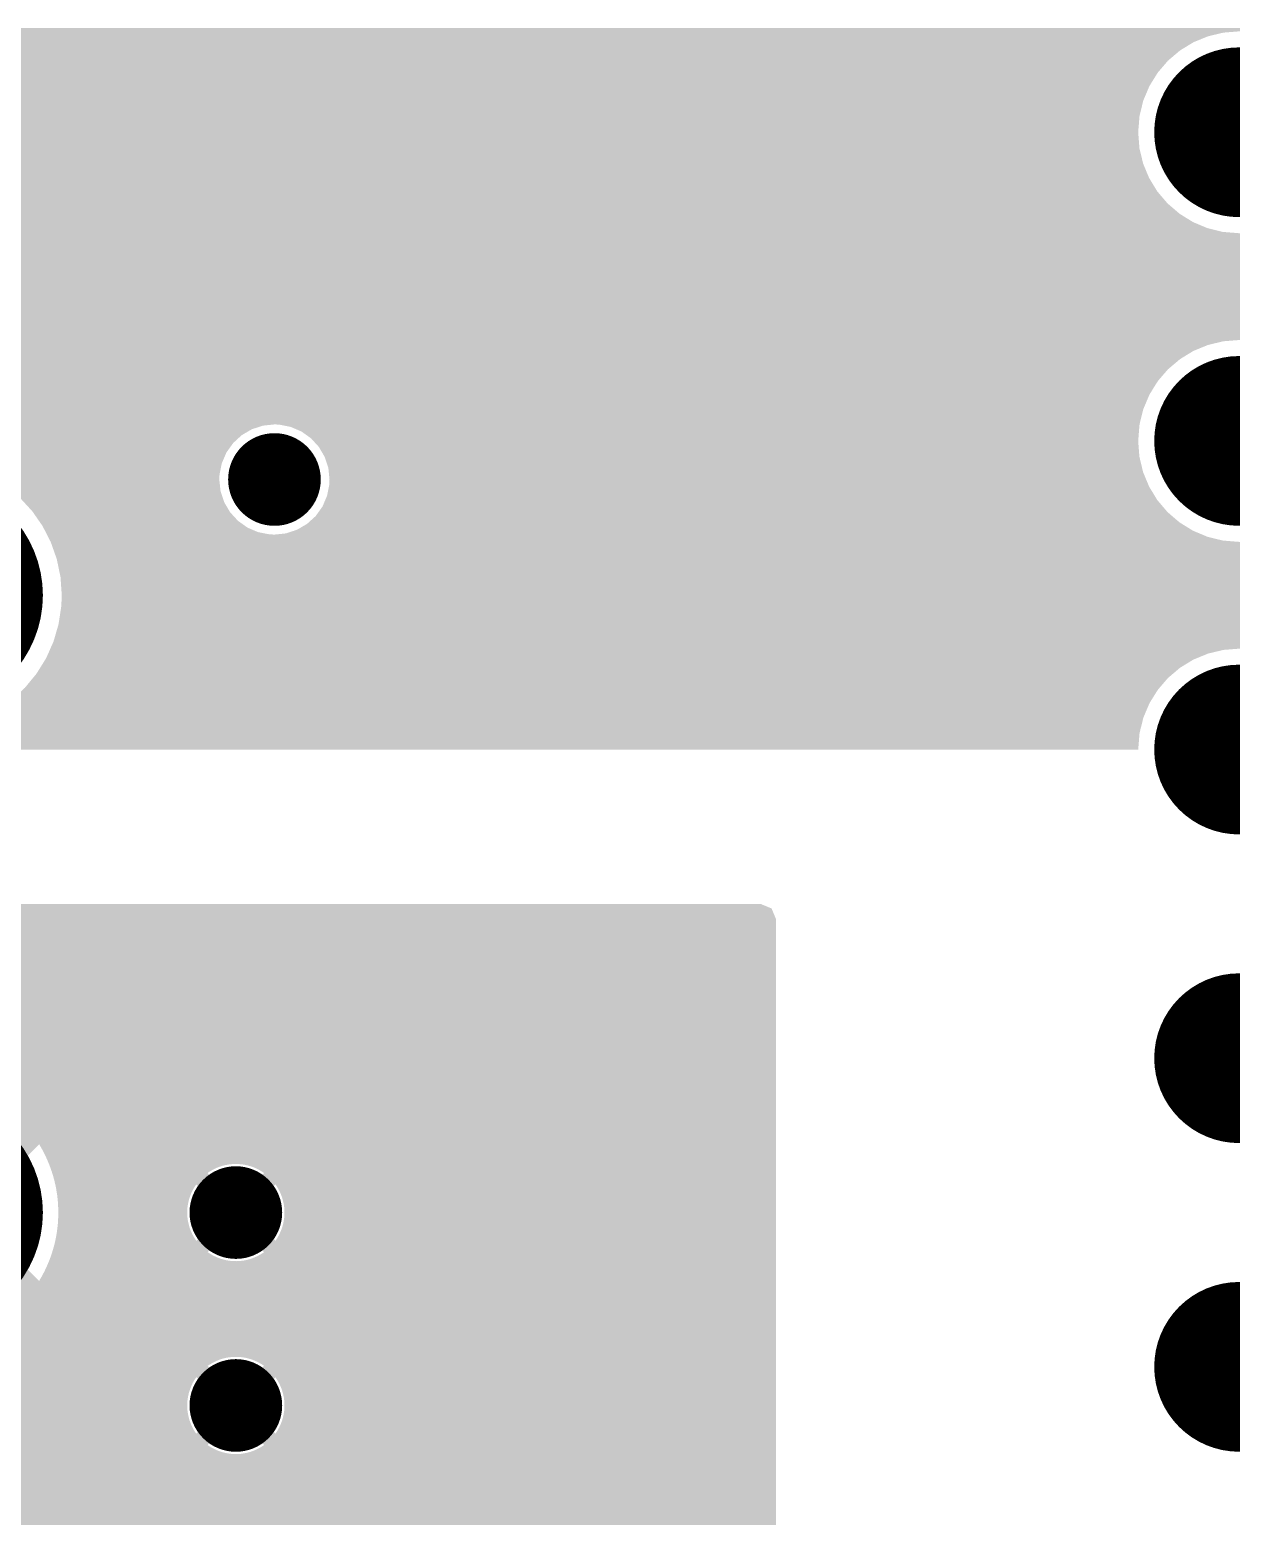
# Model space of a CAD drawing. Extents: x 295 to 953, y 10 to 290.
# Drawn here: x 830.74 to 847.05, y 201.1 to 221.28 of the extents above; entities that cross this region are included whole.
import ezdxf

# ---------------------------------------------------------------- set-up
doc = ezdxf.new("R2010")
doc.units = 0
doc.header["$LTSCALE"] = 5
doc.header["$MEASUREMENT"] = 0
doc.layers.get('0').update_dxf_attribs({"linetype": 'CONTINUOUS', "lineweight": 25})

msp = doc.modelspace()

# ---------------------------------------------------------------- linework, layer by layer
for points, const_width in [([(846.581, 219.892, 1), (847.733, 219.892, 1)], 1.153), ([(846.581, 215.701, 1), (847.733, 215.701, 1)], 1.153), ([(833.746, 215.177, 1), (834.375, 215.177, 1)], 0.629), ([(828.56, 213.605, 1), (830.131, 213.605, 1)], 1.572), ([(846.581, 211.51, 1), (847.733, 211.51, 1)], 1.153), ([(846.581, 207.319, 1), (847.733, 207.319, 1)], 1.153), ([(828.56, 205.223, 1), (830.131, 205.223, 1)], 1.572), ([(833.222, 205.223, 1), (833.851, 205.223, 1)], 0.629), ([(846.581, 203.128, 1), (847.733, 203.128, 1)], 1.153), ([(833.222, 202.604, 1), (833.851, 202.604, 1)], 0.629)]:
    msp.add_lwpolyline(points, format="xyb", close=True, dxfattribs=dict(const_width=const_width))
for points in [[(825.1, 221.262), (825.088, 221.306), (866.381, 221.262), (866.381, 221.306)], [(825.105, 221.245), (825.1, 221.262), (846.944, 221.245), (847.157, 221.262)], [(825.119, 221.195), (825.105, 221.245), (846.735, 221.195), (846.944, 221.245)], [(825.138, 221.126), (825.119, 221.195), (846.566, 221.126), (846.735, 221.195)], [(825.139, 221.114), (825.138, 221.126), (846.537, 221.114), (846.566, 221.126)], [(825.149, 221.002), (825.139, 221.114), (846.354, 221.002), (846.537, 221.114)], [(825.154, 220.939), (825.149, 221.002), (846.28, 220.939), (846.354, 221.002)], [(825.154, 220.864), (825.154, 220.939), (846.191, 220.864), (846.28, 220.939)], [(825.154, 220.701), (825.154, 220.864), (846.052, 220.701), (846.191, 220.864)], [(825.154, 220.519), (825.154, 220.701), (845.939, 220.519), (846.052, 220.701)], [(825.154, 220.322), (825.154, 220.519), (845.856, 220.322), (845.939, 220.519)], [(825.154, 220.114), (825.154, 220.322), (845.805, 220.114), (845.856, 220.322)], [(825.154, 220.042), (825.154, 220.114), (845.799, 220.042), (845.805, 220.114)], [(827.397, 220.037), (827.25, 220.042), (845.799, 220.037), (845.799, 220.042)], [(827.642, 220), (827.397, 220.037), (845.796, 220), (845.799, 220.037)], [(827.879, 219.931), (827.642, 220), (845.79, 219.931), (845.796, 220)], [(827.967, 219.892), (827.879, 219.931), (845.787, 219.892), (845.79, 219.931)], [(828.105, 219.83), (827.967, 219.892), (845.792, 219.83), (845.787, 219.892)], [(828.315, 219.7), (828.105, 219.83), (845.802, 219.7), (845.792, 219.83)], [(828.342, 219.678), (828.315, 219.7), (845.803, 219.678), (845.802, 219.7)], [(828.506, 219.542), (828.342, 219.678), (845.836, 219.542), (845.803, 219.678)], [(828.573, 219.47), (828.506, 219.542), (845.853, 219.47), (845.836, 219.542)], [(828.674, 219.36), (828.573, 219.47), (845.898, 219.36), (845.853, 219.47)], [(828.736, 219.272), (828.674, 219.36), (845.935, 219.272), (845.898, 219.36)], [(828.815, 219.158), (828.736, 219.272), (846.004, 219.158), (845.935, 219.272)], [(828.851, 219.089), (828.815, 219.158), (846.046, 219.089), (846.004, 219.158)], [(828.928, 218.938), (828.851, 219.089), (846.175, 218.938), (846.046, 219.089)], [(828.933, 218.926), (828.928, 218.938), (846.185, 218.926), (846.175, 218.938)], [(828.982, 218.786), (828.933, 218.926), (846.348, 218.786), (846.185, 218.926)], [(829.011, 218.704), (828.982, 218.786), (846.48, 218.704), (846.348, 218.786)], [(829.017, 218.673), (829.011, 218.704), (846.53, 218.673), (846.48, 218.704)], [(829.034, 218.59), (829.017, 218.673), (846.727, 218.59), (846.53, 218.673)], [(829.045, 218.539), (829.034, 218.59), (846.935, 218.539), (846.727, 218.59)], [(829.048, 218.521), (829.045, 218.539), (847.157, 218.521), (846.935, 218.539)], [(829.06, 218.462), (829.048, 218.521), (866.381, 218.462), (866.381, 218.521)], [(829.077, 218.215), (829.06, 218.462), (866.381, 218.215), (866.381, 218.462)], [(829.071, 218.068), (829.077, 218.215), (866.381, 218.068), (866.381, 218.215)], [(829.035, 217.824), (829.071, 218.068), (866.381, 217.824), (866.381, 218.068)], [(828.966, 217.586), (829.035, 217.824), (866.381, 217.586), (866.381, 217.824)], [(828.865, 217.36), (828.966, 217.586), (866.381, 217.36), (866.381, 217.586)], [(828.735, 217.15), (828.865, 217.36), (866.381, 217.15), (866.381, 217.36)], [(828.577, 216.959), (828.615, 217.004), (846.625, 216.959), (846.735, 217.004)], [(828.615, 217.004), (828.656, 217.054), (846.735, 217.004), (846.944, 217.054)], [(828.656, 217.054), (828.669, 217.071), (846.944, 217.054), (847.157, 217.071)], [(828.669, 217.071), (828.735, 217.15), (866.381, 217.071), (866.381, 217.15)], [(828.225, 216.673), (828.395, 216.791), (846.191, 216.673), (846.331, 216.791)], [(828.395, 216.791), (828.417, 216.811), (846.331, 216.791), (846.354, 216.811)], [(828.417, 216.811), (828.538, 216.923), (846.354, 216.811), (846.537, 216.923)], [(828.538, 216.923), (828.577, 216.959), (846.537, 216.923), (846.625, 216.959)], [(827.972, 216.537), (828.192, 216.65), (846.074, 216.537), (846.171, 216.65)], [(828.192, 216.65), (828.225, 216.673), (846.171, 216.65), (846.191, 216.673)], [(825.154, 216.328), (825.154, 216.388), (845.939, 216.328), (845.976, 216.388)], [(827.25, 216.388), (827.497, 216.405), (845.976, 216.388), (845.986, 216.405)], [(827.497, 216.405), (827.739, 216.455), (845.986, 216.405), (846.017, 216.455)], [(827.739, 216.455), (827.897, 216.51), (846.017, 216.455), (846.052, 216.51)], [(827.897, 216.51), (827.972, 216.537), (846.052, 216.51), (846.074, 216.537)], [(825.154, 216.131), (825.154, 216.328), (845.856, 216.131), (845.939, 216.328)], [(825.154, 215.925), (825.154, 216.131), (845.805, 215.925), (845.856, 216.131)], [(825.154, 215.908), (825.154, 215.925), (833.903, 215.908), (834.06, 215.925)], [(825.154, 215.859), (825.154, 215.908), (833.753, 215.859), (833.903, 215.908)], [(825.154, 215.779), (825.154, 215.859), (833.616, 215.779), (833.753, 215.859)], [(825.154, 215.672), (825.154, 215.779), (833.5, 215.672), (833.616, 215.779)], [(834.11, 215.923), (834.06, 215.925), (845.805, 215.923), (845.805, 215.925)], [(834.126, 215.922), (834.11, 215.923), (845.805, 215.922), (845.805, 215.923)], [(834.281, 215.891), (834.126, 215.922), (845.802, 215.891), (845.805, 215.922)], [(834.427, 215.829), (834.281, 215.891), (845.797, 215.829), (845.802, 215.891)], [(834.556, 215.737), (834.427, 215.829), (845.79, 215.737), (845.797, 215.829)], [(825.154, 215.543), (825.154, 215.672), (833.408, 215.543), (833.5, 215.672)], [(834.589, 215.701), (834.556, 215.737), (845.787, 215.701), (845.79, 215.737)], [(834.662, 215.621), (834.589, 215.701), (845.793, 215.621), (845.787, 215.701)], [(834.741, 215.487), (834.662, 215.621), (845.803, 215.487), (845.793, 215.621)], [(825.154, 215.432), (825.154, 215.543), (833.361, 215.432), (833.408, 215.543)], [(829.492, 215.426), (829.345, 215.432), (833.358, 215.426), (833.361, 215.432)], [(829.684, 215.398), (829.492, 215.426), (833.346, 215.398), (833.358, 215.426)], [(829.737, 215.39), (829.684, 215.398), (833.344, 215.39), (833.346, 215.398)], [(829.975, 215.321), (829.737, 215.39), (833.33, 215.321), (833.344, 215.39)], [(834.742, 215.484), (834.741, 215.487), (845.804, 215.484), (845.803, 215.487)], [(834.792, 215.334), (834.742, 215.484), (845.84, 215.334), (845.804, 215.484)], [(830.15, 215.243), (829.975, 215.321), (833.315, 215.243), (833.33, 215.321)], [(830.2, 215.22), (830.15, 215.243), (833.314, 215.22), (833.315, 215.243)], [(830.27, 215.177), (830.2, 215.22), (833.312, 215.177), (833.314, 215.22)], [(830.411, 215.09), (830.27, 215.177), (833.321, 215.09), (833.312, 215.177)], [(834.798, 215.279), (834.792, 215.334), (845.853, 215.279), (845.84, 215.334)], [(834.808, 215.177), (834.798, 215.279), (845.895, 215.177), (845.853, 215.279)], [(834.806, 215.111), (834.808, 215.177), (845.923, 215.111), (845.895, 215.177)], [(830.496, 215.019), (830.411, 215.09), (833.329, 215.019), (833.321, 215.09)], [(830.602, 214.932), (830.496, 215.019), (833.358, 214.932), (833.329, 215.019)], [(834.775, 214.956), (834.8, 215.081), (846.011, 214.956), (845.935, 215.081)], [(834.8, 215.081), (834.806, 215.111), (845.935, 215.081), (845.923, 215.111)], [(830.66, 214.869), (830.602, 214.932), (833.378, 214.869), (833.358, 214.932)], [(830.769, 214.75), (830.66, 214.869), (833.448, 214.75), (833.378, 214.869)], [(834.659, 214.735), (834.713, 214.81), (846.185, 214.735), (846.121, 214.81)], [(834.713, 214.81), (834.75, 214.898), (846.121, 214.81), (846.046, 214.898)], [(834.75, 214.898), (834.775, 214.956), (846.046, 214.898), (846.011, 214.956)], [(830.782, 214.733), (830.769, 214.75), (833.458, 214.733), (833.448, 214.75)], [(830.863, 214.616), (830.782, 214.733), (833.565, 214.616), (833.458, 214.733)], [(830.911, 214.548), (830.863, 214.616), (833.661, 214.548), (833.565, 214.616)], [(834.368, 214.495), (834.504, 214.575), (846.509, 214.495), (846.38, 214.575)], [(834.504, 214.575), (834.526, 214.595), (846.38, 214.575), (846.348, 214.595)], [(834.526, 214.595), (834.621, 214.681), (846.348, 214.595), (846.247, 214.681)], [(834.621, 214.681), (834.659, 214.735), (846.247, 214.681), (846.185, 214.735)], [(830.923, 214.524), (830.911, 214.548), (833.694, 214.524), (833.661, 214.548)], [(830.955, 214.462), (830.923, 214.524), (833.839, 214.462), (833.694, 214.524)], [(830.97, 214.432), (830.955, 214.462), (833.994, 214.432), (833.839, 214.462)], [(830.972, 214.429), (830.97, 214.432), (834.06, 214.429), (833.994, 214.432)], [(830.987, 214.399), (830.972, 214.429), (846.727, 214.399), (846.657, 214.429)], [(831.013, 214.348), (830.987, 214.399), (846.935, 214.348), (846.727, 214.399)], [(834.06, 214.429), (834.218, 214.445), (846.657, 214.429), (846.618, 214.445)], [(834.218, 214.445), (834.33, 214.482), (846.618, 214.445), (846.53, 214.482)], [(834.33, 214.482), (834.368, 214.495), (846.53, 214.482), (846.509, 214.495)], [(831.023, 214.33), (831.013, 214.348), (847.157, 214.33), (846.935, 214.348)], [(831.024, 214.327), (831.023, 214.33), (866.381, 214.327), (866.381, 214.33)], [(831.106, 214.094), (831.024, 214.327), (866.381, 214.094), (866.381, 214.327)], [(831.156, 213.852), (831.106, 214.094), (866.381, 213.852), (866.381, 214.094)], [(831.173, 213.605), (831.156, 213.852), (866.381, 213.605), (866.381, 213.852)], [(831.167, 213.458), (831.173, 213.605), (866.381, 213.458), (866.381, 213.605)], [(831.13, 213.214), (831.167, 213.458), (866.381, 213.214), (866.381, 213.458)], [(831.061, 212.976), (831.13, 213.214), (866.381, 212.976), (866.381, 213.214)], [(831.018, 212.88), (831.061, 212.976), (866.381, 212.88), (866.381, 212.976)], [(830.96, 212.75), (830.989, 212.813), (846.582, 212.75), (846.735, 212.813)], [(830.989, 212.813), (831.011, 212.863), (846.735, 212.813), (846.944, 212.863)], [(831.011, 212.863), (831.018, 212.88), (846.944, 212.863), (847.157, 212.88)], [(830.83, 212.54), (830.88, 212.62), (846.26, 212.54), (846.354, 212.62)], [(830.88, 212.62), (830.949, 212.732), (846.354, 212.62), (846.537, 212.732)], [(830.949, 212.732), (830.96, 212.75), (846.537, 212.732), (846.582, 212.75)], [(830.64, 212.319), (830.673, 212.349), (846.052, 212.319), (846.077, 212.349)], [(830.673, 212.349), (830.782, 212.482), (846.077, 212.349), (846.191, 212.482)], [(830.782, 212.482), (830.83, 212.54), (846.191, 212.482), (846.26, 212.54)], [(830.428, 212.137), (830.491, 212.181), (845.939, 212.137), (845.966, 212.181)], [(830.491, 212.181), (830.64, 212.319), (845.966, 212.181), (846.052, 212.319)], [(830.093, 211.94), (830.288, 212.04), (845.856, 211.94), (845.898, 212.04)], [(830.288, 212.04), (830.428, 212.137), (845.898, 212.04), (845.939, 212.137)], [(825.154, 211.732), (825.154, 211.778), (845.805, 211.732), (845.816, 211.778)], [(829.345, 211.778), (829.592, 211.795), (845.816, 211.778), (845.82, 211.795)], [(829.592, 211.795), (829.835, 211.844), (845.82, 211.795), (845.833, 211.844)], [(829.835, 211.844), (830.068, 211.927), (845.833, 211.844), (845.853, 211.927)], [(830.068, 211.927), (830.093, 211.94), (845.853, 211.927), (845.856, 211.94)], [(825.154, 211.72), (825.154, 211.732), (845.804, 211.72), (845.805, 211.732)], [(825.217, 211.57), (825.154, 211.72), (845.792, 211.57), (845.804, 211.72)], [(825.362, 211.51), (825.217, 211.57), (845.787, 211.51), (845.792, 211.57)], [(825.363, 211.51), (825.362, 211.51), (845.786, 211.51), (845.787, 211.51)], [(825.156, 209.205), (825.217, 209.351), (840.871, 209.205), (840.81, 209.351)], [(825.217, 209.352), (825.366, 209.414), (840.81, 209.352), (840.661, 209.414)], [(825.217, 209.351), (825.217, 209.352), (840.81, 209.351), (840.81, 209.352)], [(825.366, 209.414), (825.366, 209.414), (840.661, 209.414), (840.66, 209.414)], [(825.154, 209.203), (825.156, 209.205), (840.871, 209.203), (840.871, 209.205)], [(825.154, 207.004), (825.154, 209.203), (840.871, 207.004), (840.871, 209.203)], [(829.471, 207), (829.394, 207.004), (840.871, 207), (840.871, 207.004)], [(829.548, 206.993), (829.471, 207), (840.871, 206.993), (840.871, 207)], [(829.625, 206.982), (829.548, 206.993), (840.871, 206.982), (840.871, 206.993)], [(829.701, 206.968), (829.625, 206.982), (840.871, 206.968), (840.871, 206.982)], [(829.776, 206.951), (829.701, 206.968), (840.871, 206.951), (840.871, 206.968)], [(829.851, 206.931), (829.776, 206.951), (840.871, 206.931), (840.871, 206.951)], [(829.924, 206.908), (829.851, 206.931), (840.871, 206.908), (840.871, 206.931)], [(829.997, 206.881), (829.924, 206.908), (840.871, 206.881), (840.871, 206.908)], [(829.966, 206.436), (830.273, 206.744), (840.871, 206.436), (840.871, 206.744)], [(830.068, 206.851), (829.997, 206.881), (840.871, 206.851), (840.871, 206.881)], [(830.138, 206.818), (830.068, 206.851), (840.871, 206.818), (840.871, 206.851)], [(830.206, 206.782), (830.138, 206.818), (840.871, 206.782), (840.871, 206.818)], [(830.273, 206.744), (830.206, 206.782), (840.871, 206.744), (840.871, 206.782)], [(825.154, 206.151), (825.154, 206.436), (840.871, 206.151), (840.871, 206.436)], [(828.133, 205.843), (827.825, 206.151), (830.558, 205.843), (830.866, 206.151)], [(830.876, 206.134), (830.866, 206.151), (840.871, 206.134), (840.871, 206.151)], [(830.914, 206.067), (830.876, 206.134), (840.871, 206.067), (840.871, 206.134)], [(830.949, 205.998), (830.914, 206.067), (840.871, 205.998), (840.871, 206.067)], [(830.981, 205.928), (830.949, 205.998), (840.871, 205.928), (840.871, 205.998)], [(830.999, 205.883), (830.981, 205.928), (840.871, 205.883), (840.871, 205.928)], [(831, 205.881), (830.999, 205.883), (833.489, 205.881), (833.536, 205.883)], [(831.002, 205.876), (831, 205.881), (833.443, 205.876), (833.489, 205.881)], [(831.005, 205.868), (831.002, 205.876), (833.396, 205.868), (833.443, 205.876)], [(831.01, 205.857), (831.005, 205.868), (833.351, 205.857), (833.396, 205.868)], [(831.01, 205.856), (831.01, 205.857), (833.349, 205.856), (833.351, 205.857)], [(831.015, 205.842), (831.01, 205.856), (833.306, 205.842), (833.349, 205.856)], [(831.022, 205.824), (831.015, 205.842), (833.263, 205.824), (833.306, 205.842)], [(831.029, 205.803), (831.022, 205.824), (833.221, 205.803), (833.263, 205.824)], [(831.036, 205.783), (831.029, 205.803), (833.188, 205.783), (833.221, 205.803)], [(831.038, 205.779), (831.036, 205.783), (833.18, 205.779), (833.188, 205.783)], [(831.043, 205.76), (831.038, 205.779), (833.153, 205.76), (833.18, 205.779)], [(831.059, 205.709), (831.043, 205.76), (833.204, 205.709), (833.153, 205.76)], [(831.077, 205.641), (831.059, 205.709), (833.272, 205.641), (833.204, 205.709)], [(833.345, 205.679), (833.376, 205.691), (833.728, 205.679), (833.696, 205.691)], [(833.376, 205.691), (833.383, 205.693), (833.696, 205.691), (833.69, 205.693)], [(833.383, 205.693), (833.416, 205.703), (833.69, 205.693), (833.657, 205.703)], [(833.416, 205.703), (833.423, 205.704), (833.657, 205.703), (833.651, 205.704)], [(833.423, 205.704), (833.455, 205.711), (833.651, 205.704), (833.616, 205.711)], [(833.455, 205.711), (833.464, 205.712), (833.616, 205.711), (833.611, 205.712)], [(833.464, 205.712), (833.496, 205.716), (833.611, 205.712), (833.575, 205.716)], [(833.496, 205.716), (833.508, 205.716), (833.575, 205.716), (833.571, 205.716)], [(833.508, 205.716), (833.536, 205.718), (833.571, 205.716), (833.536, 205.718)], [(833.569, 205.882), (833.536, 205.883), (840.871, 205.882), (840.871, 205.883)], [(833.616, 205.878), (833.569, 205.882), (840.871, 205.878), (840.871, 205.882)], [(833.662, 205.871), (833.616, 205.878), (840.871, 205.871), (840.871, 205.878)], [(833.708, 205.86), (833.662, 205.871), (840.871, 205.86), (840.871, 205.871)], [(833.753, 205.847), (833.708, 205.86), (840.871, 205.847), (840.871, 205.86)], [(833.797, 205.83), (833.753, 205.847), (840.871, 205.83), (840.871, 205.847)], [(833.84, 205.809), (833.797, 205.83), (840.871, 205.809), (840.871, 205.83)], [(833.801, 205.641), (833.92, 205.76), (840.871, 205.641), (840.871, 205.76)], [(833.881, 205.786), (833.84, 205.809), (840.871, 205.786), (840.871, 205.809)], [(833.92, 205.76), (833.881, 205.786), (840.871, 205.76), (840.871, 205.786)], [(831.078, 205.634), (831.077, 205.641), (840.871, 205.634), (840.871, 205.641)], [(831.085, 205.606), (831.078, 205.634), (840.871, 205.606), (840.871, 205.634)], [(831.093, 205.567), (831.085, 205.606), (832.973, 205.567), (832.999, 205.606)], [(831.095, 205.559), (831.093, 205.567), (832.969, 205.559), (832.973, 205.567)], [(831.1, 205.526), (831.095, 205.559), (832.95, 205.526), (832.969, 205.559)], [(831.107, 205.484), (831.1, 205.526), (832.93, 205.484), (832.95, 205.526)], [(833.118, 205.487), (832.999, 205.606), (833.955, 205.487), (834.074, 205.606)], [(833.105, 205.463), (833.118, 205.487), (833.969, 205.463), (833.955, 205.487)], [(833.272, 205.641), (833.302, 205.658), (833.801, 205.641), (833.771, 205.658)], [(833.302, 205.658), (833.308, 205.662), (833.771, 205.658), (833.765, 205.662)], [(833.308, 205.662), (833.339, 205.676), (833.765, 205.662), (833.734, 205.676)], [(833.339, 205.676), (833.345, 205.679), (833.734, 205.676), (833.728, 205.679)], [(834.084, 205.591), (834.074, 205.606), (840.871, 205.591), (840.871, 205.606)], [(834.109, 205.552), (834.084, 205.591), (840.871, 205.552), (840.871, 205.591)], [(834.131, 205.51), (834.109, 205.552), (840.871, 205.51), (840.871, 205.552)], [(834.15, 205.467), (834.131, 205.51), (840.871, 205.467), (840.871, 205.51)], [(831.108, 205.483), (831.107, 205.484), (832.93, 205.483), (832.93, 205.484)], [(831.113, 205.44), (831.108, 205.483), (832.913, 205.44), (832.93, 205.483)], [(831.117, 205.406), (831.113, 205.44), (832.903, 205.406), (832.913, 205.44)], [(831.118, 205.395), (831.117, 205.406), (832.899, 205.395), (832.903, 205.406)], [(831.122, 205.349), (831.118, 205.395), (832.889, 205.349), (832.899, 205.395)], [(831.123, 205.329), (831.122, 205.349), (832.885, 205.329), (832.889, 205.349)], [(831.124, 205.303), (831.123, 205.329), (832.881, 205.303), (832.885, 205.329)], [(831.126, 205.256), (831.124, 205.303), (832.877, 205.256), (832.881, 205.303)], [(833.045, 205.27), (833.048, 205.298), (834.029, 205.27), (834.025, 205.298)], [(833.048, 205.298), (833.05, 205.311), (834.025, 205.298), (834.023, 205.311)], [(833.05, 205.311), (833.055, 205.338), (834.023, 205.311), (834.017, 205.338)], [(833.055, 205.338), (833.059, 205.35), (834.017, 205.338), (834.014, 205.35)], [(833.059, 205.35), (833.066, 205.377), (834.014, 205.35), (834.006, 205.377)], [(833.066, 205.377), (833.071, 205.389), (834.006, 205.377), (834.002, 205.389)], [(833.071, 205.389), (833.081, 205.415), (834.002, 205.389), (833.992, 205.415)], [(833.081, 205.415), (833.086, 205.427), (833.992, 205.415), (833.987, 205.427)], [(833.086, 205.427), (833.098, 205.452), (833.987, 205.427), (833.975, 205.452)], [(833.098, 205.452), (833.105, 205.463), (833.975, 205.452), (833.969, 205.463)], [(834.166, 205.423), (834.15, 205.467), (840.871, 205.423), (840.871, 205.467)], [(834.178, 205.377), (834.166, 205.423), (840.871, 205.377), (840.871, 205.423)], [(834.188, 205.331), (834.178, 205.377), (840.871, 205.331), (840.871, 205.377)], [(834.194, 205.284), (834.188, 205.331), (840.871, 205.284), (840.871, 205.331)], [(834.196, 205.238), (834.194, 205.284), (840.871, 205.238), (840.871, 205.284)], [(831.12, 205.069), (831.122, 205.097), (832.895, 205.069), (832.889, 205.097)], [(831.122, 205.097), (831.123, 205.115), (832.889, 205.097), (832.885, 205.115)], [(831.123, 205.115), (831.125, 205.162), (832.885, 205.115), (832.879, 205.162)], [(831.125, 205.162), (831.126, 205.175), (832.879, 205.162), (832.879, 205.175)], [(831.126, 205.252), (831.126, 205.256), (832.877, 205.252), (832.877, 205.256)], [(831.126, 205.209), (831.126, 205.252), (832.877, 205.209), (832.877, 205.252)], [(831.126, 205.175), (831.126, 205.209), (832.879, 205.175), (832.877, 205.209)], [(833.042, 205.23), (833.043, 205.257), (834.031, 205.23), (834.029, 205.257)], [(833.042, 205.217), (833.042, 205.23), (834.031, 205.217), (834.031, 205.23)], [(833.043, 205.189), (833.042, 205.217), (834.03, 205.189), (834.031, 205.217)], [(833.043, 205.257), (833.045, 205.27), (834.029, 205.257), (834.029, 205.27)], [(833.044, 205.176), (833.043, 205.189), (834.028, 205.176), (834.03, 205.189)], [(833.048, 205.148), (833.044, 205.176), (834.025, 205.148), (834.028, 205.176)], [(833.05, 205.136), (833.048, 205.148), (834.023, 205.136), (834.025, 205.148)], [(833.056, 205.108), (833.05, 205.136), (834.018, 205.108), (834.023, 205.136)], [(833.059, 205.096), (833.056, 205.108), (834.014, 205.096), (834.018, 205.108)], [(833.067, 205.069), (833.059, 205.096), (834.006, 205.069), (834.014, 205.096)], [(834.174, 205.051), (834.184, 205.097), (840.871, 205.051), (840.871, 205.097)], [(834.184, 205.097), (834.192, 205.144), (840.871, 205.097), (840.871, 205.144)], [(834.192, 205.144), (834.196, 205.191), (840.871, 205.144), (840.871, 205.191)], [(834.196, 205.191), (834.196, 205.238), (840.871, 205.191), (840.871, 205.238)], [(831.091, 204.868), (831.096, 204.895), (832.981, 204.868), (832.964, 204.895)], [(831.096, 204.895), (831.103, 204.936), (832.964, 204.895), (832.942, 204.936)], [(831.103, 204.936), (831.105, 204.944), (832.942, 204.936), (832.939, 204.944)], [(831.105, 204.944), (831.109, 204.979), (832.939, 204.944), (832.923, 204.979)], [(831.109, 204.979), (831.115, 205.02), (832.923, 204.979), (832.908, 205.02)], [(831.115, 205.024), (831.12, 205.069), (832.907, 205.024), (832.895, 205.069)], [(831.115, 205.02), (831.115, 205.024), (832.908, 205.02), (832.907, 205.024)], [(832.999, 204.84), (833.118, 204.959), (834.074, 204.84), (833.955, 204.959)], [(833.071, 205.057), (833.067, 205.069), (834.002, 205.057), (834.006, 205.069)], [(833.081, 205.031), (833.071, 205.057), (833.992, 205.031), (834.002, 205.057)], [(833.086, 205.019), (833.081, 205.031), (833.987, 205.019), (833.992, 205.031)], [(833.098, 204.994), (833.086, 205.019), (833.975, 204.994), (833.987, 205.019)], [(833.104, 204.983), (833.098, 204.994), (833.968, 204.983), (833.975, 204.994)], [(833.118, 204.959), (833.104, 204.983), (833.955, 204.959), (833.968, 204.983)], [(834.074, 204.84), (834.1, 204.879), (840.871, 204.84), (840.871, 204.879)], [(834.1, 204.879), (834.123, 204.92), (840.871, 204.879), (840.871, 204.92)], [(834.123, 204.92), (834.143, 204.963), (840.871, 204.92), (840.871, 204.963)], [(834.143, 204.963), (834.16, 205.006), (840.871, 204.963), (840.871, 205.006)], [(834.16, 205.006), (834.174, 205.051), (840.871, 205.006), (840.871, 205.051)], [(831.035, 204.66), (831.043, 204.686), (833.192, 204.66), (833.153, 204.686)], [(831.043, 204.686), (831.053, 204.718), (833.153, 204.686), (833.185, 204.718)], [(831.053, 204.718), (831.074, 204.792), (833.185, 204.718), (833.26, 204.792)], [(831.074, 204.792), (831.077, 204.805), (833.26, 204.792), (833.272, 204.805)], [(831.077, 204.805), (831.085, 204.84), (840.871, 204.805), (840.871, 204.84)], [(831.085, 204.84), (831.088, 204.855), (832.999, 204.84), (832.989, 204.855)], [(831.088, 204.855), (831.091, 204.868), (832.989, 204.855), (832.981, 204.868)], [(833.302, 204.788), (833.272, 204.805), (833.771, 204.788), (833.801, 204.805)], [(833.308, 204.785), (833.302, 204.788), (833.765, 204.785), (833.771, 204.788)], [(833.339, 204.77), (833.308, 204.785), (833.734, 204.77), (833.765, 204.785)], [(833.345, 204.767), (833.339, 204.77), (833.728, 204.767), (833.734, 204.77)], [(833.377, 204.755), (833.345, 204.767), (833.696, 204.755), (833.728, 204.767)], [(833.383, 204.753), (833.377, 204.755), (833.689, 204.753), (833.696, 204.755)], [(833.416, 204.744), (833.383, 204.753), (833.657, 204.744), (833.689, 204.753)], [(833.422, 204.742), (833.416, 204.744), (833.65, 204.742), (833.657, 204.744)], [(833.457, 204.735), (833.422, 204.742), (833.618, 204.735), (833.65, 204.742)], [(833.462, 204.734), (833.457, 204.735), (833.609, 204.734), (833.618, 204.735)], [(833.498, 204.73), (833.462, 204.734), (833.577, 204.73), (833.609, 204.734)], [(833.502, 204.73), (833.498, 204.73), (833.565, 204.73), (833.577, 204.73)], [(833.536, 204.729), (833.502, 204.73), (833.536, 204.729), (833.565, 204.73)], [(833.92, 204.686), (833.801, 204.805), (840.871, 204.686), (840.871, 204.805)], [(833.905, 204.675), (833.92, 204.686), (840.871, 204.675), (840.871, 204.686)], [(827.825, 204.295), (828.133, 204.603), (830.866, 204.295), (830.558, 204.603)], [(830.941, 204.431), (830.973, 204.501), (840.871, 204.431), (840.871, 204.501)], [(830.973, 204.501), (831, 204.563), (840.871, 204.501), (840.871, 204.563)], [(831, 204.564), (831.002, 204.568), (833.504, 204.564), (833.457, 204.568)], [(831, 204.563), (831, 204.564), (833.551, 204.563), (833.504, 204.564)], [(831.002, 204.568), (831.003, 204.572), (833.457, 204.568), (833.432, 204.572)], [(831.003, 204.572), (831.005, 204.575), (833.432, 204.572), (833.411, 204.575)], [(831.005, 204.575), (831.008, 204.586), (833.411, 204.575), (833.365, 204.586)], [(831.008, 204.586), (831.014, 204.6), (833.365, 204.586), (833.32, 204.6)], [(831.014, 204.6), (831.02, 204.617), (833.32, 204.6), (833.276, 204.617)], [(831.02, 204.617), (831.027, 204.637), (833.276, 204.617), (833.233, 204.637)], [(831.027, 204.637), (831.03, 204.644), (833.233, 204.637), (833.22, 204.644)], [(831.03, 204.644), (831.035, 204.66), (833.22, 204.644), (833.192, 204.66)], [(833.551, 204.563), (833.598, 204.566), (840.871, 204.563), (840.871, 204.566)], [(833.598, 204.566), (833.645, 204.572), (840.871, 204.566), (840.871, 204.572)], [(833.645, 204.572), (833.691, 204.581), (840.871, 204.572), (840.871, 204.581)], [(833.691, 204.581), (833.736, 204.594), (840.871, 204.581), (840.871, 204.594)], [(833.736, 204.594), (833.78, 204.61), (840.871, 204.594), (840.871, 204.61)], [(833.78, 204.61), (833.823, 204.629), (840.871, 204.61), (840.871, 204.629)], [(833.823, 204.629), (833.865, 204.651), (840.871, 204.629), (840.871, 204.651)], [(833.865, 204.651), (833.905, 204.675), (840.871, 204.651), (840.871, 204.675)], [(825.154, 204.01), (825.154, 204.295), (840.871, 204.01), (840.871, 204.295)], [(830.866, 204.295), (830.905, 204.362), (840.871, 204.295), (840.871, 204.362)], [(830.905, 204.362), (830.941, 204.431), (840.871, 204.362), (840.871, 204.431)], [(830.273, 203.703), (829.966, 204.01), (840.871, 203.703), (840.871, 204.01)], [(830.164, 203.641), (830.231, 203.678), (840.871, 203.641), (840.871, 203.678)], [(830.231, 203.678), (830.273, 203.703), (840.871, 203.678), (840.871, 203.703)], [(829.577, 203.457), (829.653, 203.469), (840.871, 203.457), (840.871, 203.469)], [(829.653, 203.469), (829.729, 203.484), (840.871, 203.469), (840.871, 203.484)], [(829.729, 203.484), (829.804, 203.502), (840.871, 203.484), (840.871, 203.502)], [(829.804, 203.502), (829.878, 203.523), (840.871, 203.502), (840.871, 203.523)], [(829.878, 203.523), (829.951, 203.548), (840.871, 203.523), (840.871, 203.548)], [(829.951, 203.548), (830.023, 203.576), (840.871, 203.548), (840.871, 203.576)], [(830.023, 203.576), (830.094, 203.607), (840.871, 203.576), (840.871, 203.607)], [(830.094, 203.607), (830.164, 203.641), (840.871, 203.607), (840.871, 203.641)], [(825.154, 203.264), (825.154, 203.442), (840.871, 203.264), (840.871, 203.442)], [(825.154, 203.262), (825.154, 203.264), (833.489, 203.262), (833.536, 203.264)], [(829.345, 203.442), (829.423, 203.444), (840.871, 203.442), (840.871, 203.444)], [(829.423, 203.444), (829.5, 203.449), (840.871, 203.444), (840.871, 203.449)], [(829.5, 203.449), (829.577, 203.457), (840.871, 203.449), (840.871, 203.457)], [(833.569, 203.263), (833.536, 203.264), (840.871, 203.263), (840.871, 203.264)], [(825.154, 203.257), (825.154, 203.262), (833.443, 203.257), (833.489, 203.262)], [(825.154, 203.249), (825.154, 203.257), (833.396, 203.249), (833.443, 203.257)], [(825.154, 203.237), (825.154, 203.249), (833.351, 203.237), (833.396, 203.249)], [(825.154, 203.222), (825.154, 203.237), (833.306, 203.222), (833.351, 203.237)], [(825.154, 203.204), (825.154, 203.222), (833.263, 203.204), (833.306, 203.222)], [(825.154, 203.183), (825.154, 203.204), (833.221, 203.183), (833.263, 203.204)], [(825.154, 203.159), (825.154, 203.183), (833.18, 203.159), (833.221, 203.183)], [(825.154, 203.141), (825.154, 203.159), (833.153, 203.141), (833.18, 203.159)], [(825.154, 203.022), (825.154, 203.141), (833.272, 203.022), (833.153, 203.141)], [(833.345, 203.059), (833.376, 203.072), (833.728, 203.059), (833.696, 203.072)], [(833.376, 203.072), (833.383, 203.074), (833.696, 203.072), (833.69, 203.074)], [(833.383, 203.074), (833.416, 203.083), (833.69, 203.074), (833.657, 203.083)], [(833.416, 203.083), (833.423, 203.085), (833.657, 203.083), (833.651, 203.085)], [(833.423, 203.085), (833.455, 203.092), (833.651, 203.085), (833.616, 203.092)], [(833.455, 203.092), (833.464, 203.093), (833.616, 203.092), (833.611, 203.093)], [(833.464, 203.093), (833.496, 203.097), (833.611, 203.093), (833.575, 203.097)], [(833.496, 203.097), (833.508, 203.097), (833.575, 203.097), (833.571, 203.097)], [(833.508, 203.097), (833.536, 203.098), (833.571, 203.097), (833.536, 203.098)], [(833.616, 203.259), (833.569, 203.263), (840.871, 203.259), (840.871, 203.263)], [(833.662, 203.252), (833.616, 203.259), (840.871, 203.252), (840.871, 203.259)], [(833.708, 203.241), (833.662, 203.252), (840.871, 203.241), (840.871, 203.252)], [(833.753, 203.227), (833.708, 203.241), (840.871, 203.227), (840.871, 203.241)], [(833.797, 203.21), (833.753, 203.227), (840.871, 203.21), (840.871, 203.227)], [(833.84, 203.19), (833.797, 203.21), (840.871, 203.19), (840.871, 203.21)], [(833.801, 203.022), (833.92, 203.141), (840.871, 203.022), (840.871, 203.141)], [(833.881, 203.167), (833.84, 203.19), (840.871, 203.167), (840.871, 203.19)], [(833.92, 203.141), (833.881, 203.167), (840.871, 203.141), (840.871, 203.167)], [(825.154, 202.987), (825.154, 203.022), (840.871, 202.987), (840.871, 203.022)], [(825.154, 202.948), (825.154, 202.987), (832.973, 202.948), (832.999, 202.987)], [(825.154, 202.907), (825.154, 202.948), (832.95, 202.907), (832.973, 202.948)], [(825.154, 202.864), (825.154, 202.907), (832.93, 202.864), (832.95, 202.907)], [(825.154, 202.82), (825.154, 202.864), (832.913, 202.82), (832.93, 202.864)], [(833.118, 202.868), (832.999, 202.987), (833.955, 202.868), (834.074, 202.987)], [(833.105, 202.844), (833.118, 202.868), (833.969, 202.844), (833.955, 202.868)], [(833.272, 203.022), (833.302, 203.039), (833.801, 203.022), (833.771, 203.039)], [(833.302, 203.039), (833.308, 203.042), (833.771, 203.039), (833.765, 203.042)], [(833.308, 203.042), (833.339, 203.057), (833.765, 203.042), (833.734, 203.057)], [(833.339, 203.057), (833.345, 203.059), (833.734, 203.057), (833.728, 203.059)], [(834.084, 202.972), (834.074, 202.987), (840.871, 202.972), (840.871, 202.987)], [(834.109, 202.932), (834.084, 202.972), (840.871, 202.932), (840.871, 202.972)], [(834.131, 202.891), (834.109, 202.932), (840.871, 202.891), (840.871, 202.932)], [(834.15, 202.847), (834.131, 202.891), (840.871, 202.847), (840.871, 202.891)], [(825.154, 202.775), (825.154, 202.82), (832.899, 202.775), (832.913, 202.82)], [(825.154, 202.73), (825.154, 202.775), (832.889, 202.73), (832.899, 202.775)], [(825.154, 202.683), (825.154, 202.73), (832.881, 202.683), (832.889, 202.73)], [(825.154, 202.636), (825.154, 202.683), (832.877, 202.636), (832.881, 202.683)], [(833.045, 202.651), (833.048, 202.678), (834.029, 202.651), (834.025, 202.678)], [(833.048, 202.678), (833.05, 202.691), (834.025, 202.678), (834.023, 202.691)], [(833.05, 202.691), (833.055, 202.718), (834.023, 202.691), (834.017, 202.718)], [(833.055, 202.718), (833.059, 202.731), (834.017, 202.718), (834.014, 202.731)], [(833.059, 202.731), (833.066, 202.757), (834.014, 202.731), (834.006, 202.757)], [(833.066, 202.757), (833.071, 202.77), (834.006, 202.757), (834.002, 202.77)], [(833.071, 202.77), (833.081, 202.796), (834.002, 202.77), (833.992, 202.796)], [(833.081, 202.796), (833.086, 202.808), (833.992, 202.796), (833.987, 202.808)], [(833.086, 202.808), (833.098, 202.832), (833.987, 202.808), (833.975, 202.832)], [(833.098, 202.832), (833.105, 202.844), (833.975, 202.832), (833.969, 202.844)], [(834.166, 202.803), (834.15, 202.847), (840.871, 202.803), (840.871, 202.847)], [(834.178, 202.758), (834.166, 202.803), (840.871, 202.758), (840.871, 202.803)], [(834.188, 202.712), (834.178, 202.758), (840.871, 202.712), (840.871, 202.758)], [(834.194, 202.665), (834.188, 202.712), (840.871, 202.665), (840.871, 202.712)], [(834.196, 202.618), (834.194, 202.665), (840.871, 202.618), (840.871, 202.665)], [(825.154, 202.589), (825.154, 202.636), (832.877, 202.589), (832.877, 202.636)], [(825.154, 202.542), (825.154, 202.589), (832.879, 202.542), (832.877, 202.589)], [(825.154, 202.496), (825.154, 202.542), (832.885, 202.496), (832.879, 202.542)], [(825.154, 202.45), (825.154, 202.496), (832.895, 202.45), (832.885, 202.496)], [(833.042, 202.61), (833.043, 202.638), (834.031, 202.61), (834.029, 202.638)], [(833.042, 202.597), (833.042, 202.61), (834.031, 202.597), (834.031, 202.61)], [(833.043, 202.57), (833.042, 202.597), (834.03, 202.57), (834.031, 202.597)], [(833.043, 202.638), (833.045, 202.651), (834.029, 202.638), (834.029, 202.651)], [(833.044, 202.557), (833.043, 202.57), (834.028, 202.557), (834.03, 202.57)], [(833.048, 202.529), (833.044, 202.557), (834.025, 202.529), (834.028, 202.557)], [(833.05, 202.516), (833.048, 202.529), (834.023, 202.516), (834.025, 202.529)], [(833.056, 202.489), (833.05, 202.516), (834.018, 202.489), (834.023, 202.516)], [(833.059, 202.476), (833.056, 202.489), (834.014, 202.476), (834.018, 202.489)], [(833.067, 202.45), (833.059, 202.476), (834.006, 202.45), (834.014, 202.476)], [(834.174, 202.432), (834.184, 202.478), (840.871, 202.432), (840.871, 202.478)], [(834.184, 202.478), (834.192, 202.524), (840.871, 202.478), (840.871, 202.524)], [(834.192, 202.524), (834.196, 202.571), (840.871, 202.524), (840.871, 202.571)], [(834.196, 202.571), (834.196, 202.618), (840.871, 202.571), (840.871, 202.618)], [(825.154, 202.404), (825.154, 202.45), (832.907, 202.404), (832.895, 202.45)], [(825.154, 202.36), (825.154, 202.404), (832.923, 202.36), (832.907, 202.404)], [(825.154, 202.317), (825.154, 202.36), (832.942, 202.317), (832.923, 202.36)], [(825.154, 202.275), (825.154, 202.317), (832.964, 202.275), (832.942, 202.317)], [(825.154, 202.235), (825.154, 202.275), (832.989, 202.235), (832.964, 202.275)], [(832.999, 202.22), (833.118, 202.34), (834.074, 202.22), (833.955, 202.34)], [(833.071, 202.438), (833.067, 202.45), (834.002, 202.438), (834.006, 202.45)], [(833.081, 202.412), (833.071, 202.438), (833.992, 202.412), (834.002, 202.438)], [(833.086, 202.4), (833.081, 202.412), (833.987, 202.4), (833.992, 202.412)], [(833.098, 202.375), (833.086, 202.4), (833.975, 202.375), (833.987, 202.4)], [(833.104, 202.363), (833.098, 202.375), (833.968, 202.363), (833.975, 202.375)], [(833.118, 202.34), (833.104, 202.363), (833.955, 202.34), (833.968, 202.363)], [(834.074, 202.22), (834.1, 202.26), (840.871, 202.22), (840.871, 202.26)], [(834.1, 202.26), (834.123, 202.301), (840.871, 202.26), (840.871, 202.301)], [(834.123, 202.301), (834.143, 202.343), (840.871, 202.301), (840.871, 202.343)], [(834.143, 202.343), (834.16, 202.387), (840.871, 202.343), (840.871, 202.387)], [(834.16, 202.387), (834.174, 202.432), (840.871, 202.387), (840.871, 202.432)], [(825.154, 202.22), (825.154, 202.235), (832.999, 202.22), (832.989, 202.235)], [(825.154, 202.186), (825.154, 202.22), (840.871, 202.186), (840.871, 202.22)], [(825.154, 202.066), (825.154, 202.186), (833.153, 202.066), (833.272, 202.186)], [(825.154, 202.04), (825.154, 202.066), (833.192, 202.04), (833.153, 202.066)], [(833.302, 202.168), (833.272, 202.186), (833.771, 202.168), (833.801, 202.186)], [(833.308, 202.165), (833.302, 202.168), (833.765, 202.165), (833.771, 202.168)], [(833.339, 202.151), (833.308, 202.165), (833.734, 202.151), (833.765, 202.165)], [(833.345, 202.148), (833.339, 202.151), (833.728, 202.148), (833.734, 202.151)], [(833.377, 202.136), (833.345, 202.148), (833.696, 202.136), (833.728, 202.148)], [(833.383, 202.134), (833.377, 202.136), (833.689, 202.134), (833.696, 202.136)], [(833.416, 202.124), (833.383, 202.134), (833.657, 202.124), (833.689, 202.134)], [(833.422, 202.123), (833.416, 202.124), (833.65, 202.123), (833.657, 202.124)], [(833.457, 202.116), (833.422, 202.123), (833.618, 202.116), (833.65, 202.123)], [(833.462, 202.115), (833.457, 202.116), (833.609, 202.115), (833.618, 202.116)], [(833.498, 202.111), (833.462, 202.115), (833.577, 202.111), (833.609, 202.115)], [(833.502, 202.11), (833.498, 202.111), (833.565, 202.11), (833.577, 202.111)], [(833.536, 202.109), (833.502, 202.11), (833.536, 202.109), (833.565, 202.11)], [(833.92, 202.066), (833.801, 202.186), (840.871, 202.066), (840.871, 202.186)], [(833.865, 202.031), (833.905, 202.056), (840.871, 202.031), (840.871, 202.056)], [(833.905, 202.056), (833.92, 202.066), (840.871, 202.056), (840.871, 202.066)], [(825.154, 202.017), (825.154, 202.04), (833.233, 202.017), (833.192, 202.04)], [(825.154, 201.997), (825.154, 202.017), (833.276, 201.997), (833.233, 202.017)], [(825.154, 201.98), (825.154, 201.997), (833.32, 201.98), (833.276, 201.997)], [(825.154, 201.966), (825.154, 201.98), (833.365, 201.966), (833.32, 201.98)], [(825.154, 201.956), (825.154, 201.966), (833.411, 201.956), (833.365, 201.966)], [(825.154, 201.948), (825.154, 201.956), (833.457, 201.948), (833.411, 201.956)], [(825.154, 201.944), (825.154, 201.948), (833.504, 201.944), (833.457, 201.948)], [(825.154, 198.668), (825.154, 201.944), (840.871, 198.668), (840.871, 201.944)], [(825.154, 201.944), (825.154, 201.944), (833.551, 201.944), (833.504, 201.944)], [(833.551, 201.944), (833.598, 201.946), (840.871, 201.944), (840.871, 201.946)], [(833.598, 201.946), (833.645, 201.953), (840.871, 201.946), (840.871, 201.953)], [(833.645, 201.953), (833.691, 201.962), (840.871, 201.953), (840.871, 201.962)], [(833.691, 201.962), (833.736, 201.974), (840.871, 201.962), (840.871, 201.974)], [(833.736, 201.974), (833.78, 201.99), (840.871, 201.974), (840.871, 201.99)], [(833.78, 201.99), (833.823, 202.009), (840.871, 201.99), (840.871, 202.009)], [(833.823, 202.009), (833.865, 202.031), (840.871, 202.009), (840.871, 202.031)]]:
    msp.add_solid(points)

doc.saveas('drawing.dxf')
